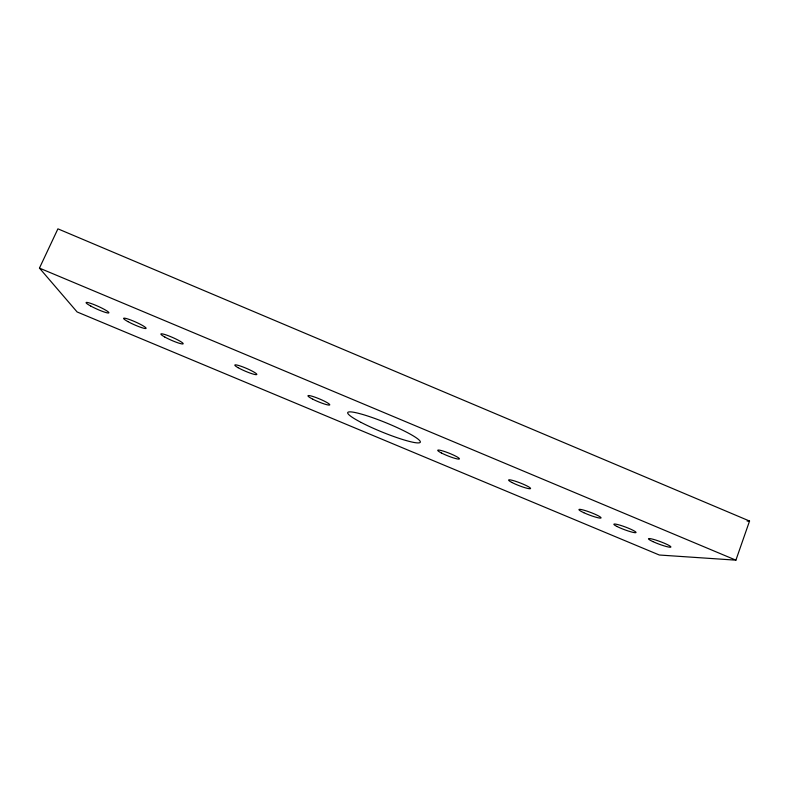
<?xml version="1.0" encoding="UTF-8"?>
<svg xmlns="http://www.w3.org/2000/svg" width="789" height="789" viewBox="0 0 789 789"><rect width="100%" height="100%" fill="white"/><g stroke="black" fill="none" stroke-linecap="round" stroke-linejoin="round"><path stroke-width="1.18" d="M735.9 560.16L749.55 521.046L57.913 228.84L39.45 268.102L77.115 311.961L659.308 555.012L735.9 560.16L39.45 268.102M747.104 521.085L749.55 521.046M652.828 541.57A11.953 1.4 20.3 0 0 670.798 547.142A11.953 1.4 20.3 0 0 655.403 539.952A11.953 1.4 20.3 0 0 652.828 541.57M616.85 526.411A11.884 1.42 20.5 0 0 635.599 532.703A11.884 1.42 20.5 0 0 622.274 525.908A11.884 1.42 20.5 0 0 616.85 526.411M583.801 512.692A11.825 1.43 20.7 0 0 601.021 517.949A11.825 1.43 20.7 0 0 585.113 510.542A11.825 1.43 20.7 0 0 583.801 512.692M511.834 482.434A11.736 1.46 21.2 0 0 530.178 488.726A11.736 1.46 21.2 0 0 516.785 481.694A11.736 1.46 21.2 0 0 511.834 482.434M441.367 452.955A11.717 1.489 21.7 0 0 459.228 459.05A11.717 1.489 21.7 0 0 445.016 451.673A11.717 1.489 21.7 0 0 441.367 452.955M361.214 422.48A39.154 5.02 22.2 0 0 419.906 442.599A39.154 5.02 22.2 0 0 371.008 417.125A39.154 5.02 22.2 0 0 361.214 422.48M312.779 399.185A11.815 1.519 22.7 0 0 329.743 404.885A11.815 1.519 22.7 0 0 314.032 396.857A11.815 1.519 22.7 0 0 312.779 399.185M238.071 367.674A11.963 1.519 23.2 0 0 256.464 374.657A11.963 1.519 23.2 0 0 242.884 366.934A11.963 1.519 23.2 0 0 238.071 367.674M164.783 337.021A12.18 1.519 23.7 0 0 183.009 343.925A12.18 1.519 23.7 0 0 168.304 335.719A12.18 1.519 23.7 0 0 164.783 337.021M127.867 321.577A12.308 1.509 24 0 0 146.014 328.451A12.308 1.509 24 0 0 130.727 319.999A12.308 1.509 24 0 0 127.867 321.577M90.843 306.102A12.456 1.499 24.2 0 0 108.833 312.888A12.456 1.499 24.2 0 0 92.875 304.159A12.456 1.499 24.2 0 0 90.843 306.102"/></g></svg>
